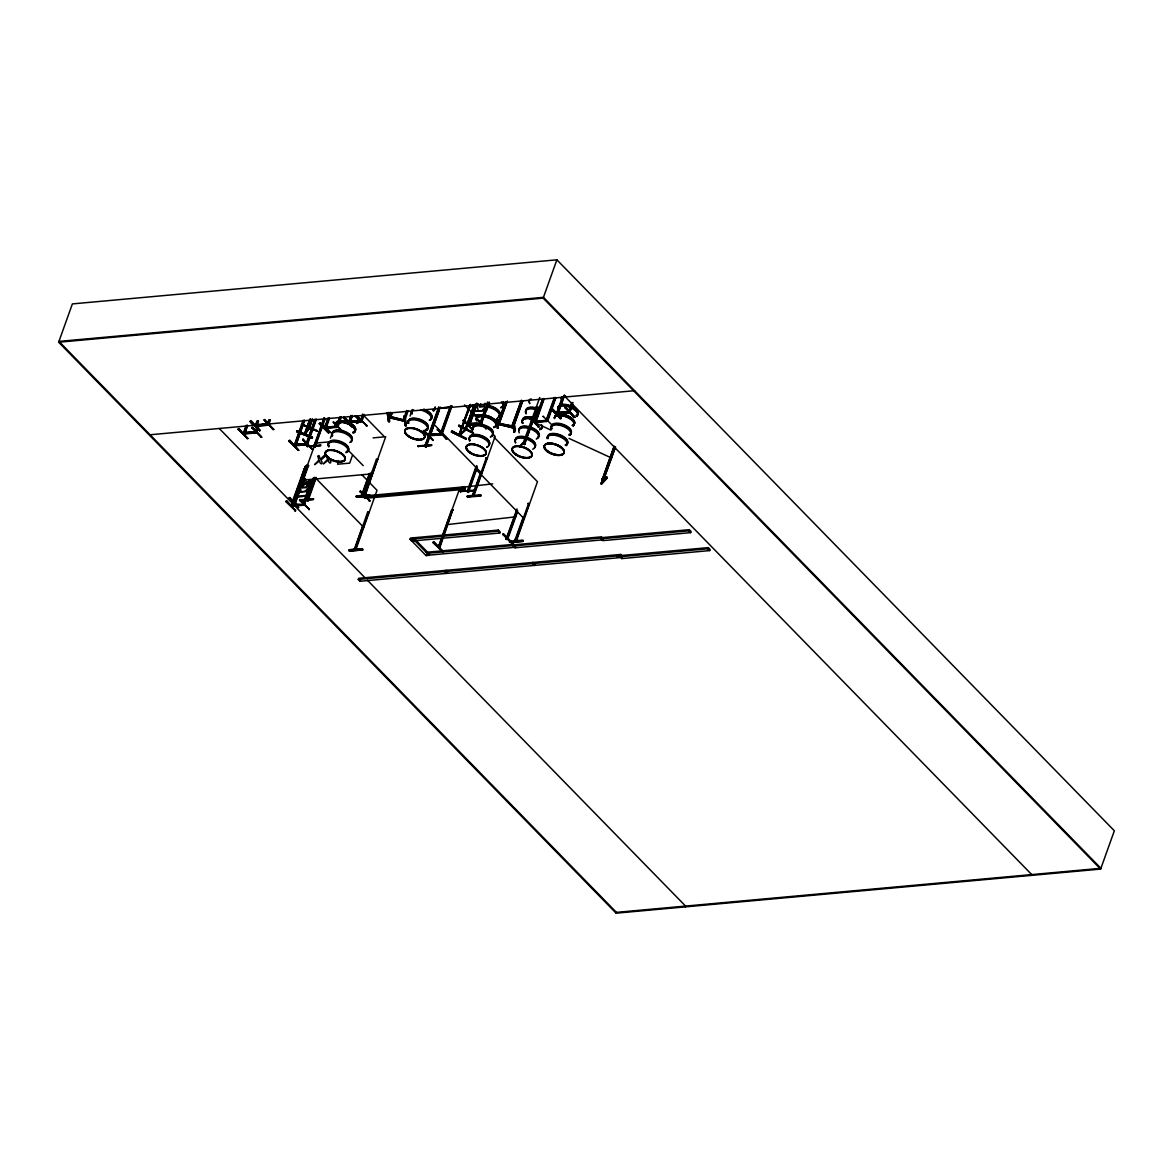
<?xml version="1.0" encoding="UTF-8"?>
<svg xmlns="http://www.w3.org/2000/svg" width="1173" height="1173" viewBox="0 0 1173 1173"><rect width="100%" height="100%" fill="white"/><g stroke="black" fill="none" stroke-linecap="round" stroke-linejoin="round"><path stroke-width="1.5" d="M313.968 478.584L309.687 490.915L306.71 495.563C291.476 499.449 296.314 494.654 299.482 484.361M296.637 496.252L296.769 491.971M298.015 492.044L298.133 487.763M473.54 415.403L483.819 414.524L489.493 402.266L486.854 410.022L483.877 414.67L473.643 415.506L473.819 410.961M473.804 415.345L473.921 411.063M475.197 406.752L475.006 411.312L485.241 410.462L488.217 405.814M475.168 411.151L475.3 406.855M349.07 550.592L349.202 549.814L349.407 551.075L362.662 549.946L362.281 549.287M349.422 551.046L362.677 549.844M356.592 497.176L369.847 496.032L356.577 497.264L356.357 495.974L369.642 494.903L356.372 495.988M362.472 548.715L349.187 549.785L362.428 548.641L362.662 549.946M369.48 495.636L356.079 496.736M467.367 495.93L467.558 497.161L480.813 495.988L480.578 494.727L480.813 495.93M480.622 494.859L467.323 495.871M509.537 542.014L522.777 540.885L509.375 541.985L509.639 541.222L522.909 540.093L523.114 541.369L509.859 542.366L523.129 541.34M439.318 546.603L440.036 547.058L452.822 509.625L451.664 509.756L442.529 535.255M438.79 545.386L440.359 545.709L438.79 545.386L438.247 546.838L439.875 547.058L438.57 547.161L459.449 489.229M506.839 538.143L508.29 537.982L506.692 537.689L506.164 539.155L507.484 539.023M508.144 538.04L507.161 538.994L517.572 510.46M309.716 419.465L304.232 434.699L304.745 433.937M305.376 434.303L304.775 434.919L310.244 419.685M309.349 427.544C311.622 425.931 306.065 431.547 309.32 426.576M458.599 426.019L473.467 433.189L458.599 426.019L458.907 425.227L473.393 432.72L458.878 425.242M473.188 433.321L458.98 425.638M256.242 432.529L243.192 433.717L246.213 425.286M244.16 433.526L244.79 434.01L247.723 425.506M256.726 431.18L255.45 431.195L255.23 432.969M255.318 431.209L257.048 431.503L255.01 432.588M294.1 445.535L307.003 444.362C309.364 441.605 303.675 445.769 307.81 443.335M294.966 444.538L296.226 444.391L295.684 445.828L304.657 420.477M290.992 505.915L303.954 504.801L313.47 477.851M291.564 504.962L293.03 504.83L292.488 506.281L305.361 468.804L304.174 468.907L290.816 505.9M305.904 444.406L314.863 419.201M306.3 443.115L307.487 443.013M304.13 505.167L291.227 506.311L291.476 504.566L291.227 506.384M304.613 503.818L304.086 505.24L314.085 477.499M340.962 416.811L337.487 426.913L324.437 428.101L328.059 417.984M324.921 426.752C328.821 426.283 322.824 428.878 325.097 427.089M336.49 427.427C333.85 424.89 340.551 425.74 337.15 426.034L336.49 427.427L339.774 416.928M337.663 427.28L324.745 428.424L327.766 419.993M430.3 434.054L430.007 435.74M441.869 434.714L451.986 406.019M477.411 403.395L469.567 425.3C471.693 423.204 466.737 422.881 468.452 425.432L481.297 424.23C483.833 421.752 477.939 422.177 480.182 424.362M481.297 424.259L489.141 402.324M536.134 421.107L534.565 420.784L536.369 421.034L535.826 422.471L544.184 398.805M546.281 421.43C545.87 417.06 549.067 421.518 546.985 420.169L546.134 421.444L554.726 397.838M547.615 421.371L555.914 397.735M547.952 419.978L546.941 420.125M557.981 413.937L558.597 412.573L556.808 412.324L568.406 411.708M255.905 424.905L257.063 424.465M256.74 426.18L257.239 424.802L255.597 424.582M268.676 425.169L269.013 423.79M308.792 465.872L307.282 465.652L294.276 503.1L295.669 502.982L294.012 502.718L324.481 417.72M295.508 501.223C295.391 500.504 295.303 504.889 294.995 501.736M348.572 422.148L348.938 420.814L350.522 421.166M361.284 420.242L360.624 421.635L360.873 419.831M360.8 421.606L361.768 421.576L364.231 414.714M363.249 496.37L363.498 495.079M363.645 495.079L365.287 495.285L364.818 496.692L377.633 459.259L376.43 459.361L363.014 496.443M301.505 424.582L317.033 430.931L301.696 424.333M301.71 424.01L317.062 430.55L316.783 431.297M316.871 431.121L301.52 424.523M304.174 434.479L308.836 427.925L311.798 419.567M305.83 433.028L304.657 433.13L305.508 433.497M58.65 342.223L72.374 303.91L556.882 259.82L1114.35 830.777L1100.626 869.09L616.118 913.18L58.65 342.223L543.158 298.147L1100.626 869.09M237.928 429.289L238.94 428.453L247.767 438.555L238.031 429.186M244.527 433.599C246.653 430.946 241.799 432.529 243.28 433.658M246.535 425.623L243.368 434.054L256.579 432.91M244.072 432.72L245.318 432.573L243.529 434.113M244.644 432.177L244.702 433.966M244.38 433.614L247.4 425.183M250.01 421.488L250.113 421.4C251.051 424.699 260.611 429.89 259.776 430.77L250.025 421.459L251.022 420.652L260.054 429.992M247.034 438.629L247.752 438.365L238.515 429.142L247.767 438.555M252.562 427.866L261.696 437.294L251.858 428.028L252.195 427.265L261.711 437.265L252.195 427.309M252.591 427.954L251.858 428.028M257.048 420.872L255.289 425.814M255.817 424.509L255.259 425.887L268.529 425.169L270.333 420.081M257.371 421.195L255.421 426.268L256.227 424.934M256.579 425.814L256.696 424.391M258.559 421.092L256.711 426.254L258.251 420.77M254.776 432.661L257.327 425.916M255.098 432.984L255.714 431.62M255.846 431.283L257.048 427.925M258.529 425.799L255.919 432.5L256.359 431.107M259.438 424.435L256.388 432.969L257.048 431.503M273.03 429.626L264.277 419.523L273.764 429.494L264.336 419.582M260.963 437.353L261.183 437.25M269.145 420.183L267.195 425.256L268.837 419.861M268.837 423.453L268.031 424.773L270.025 419.758M288.822 441.107L298.602 450.256L289.834 440.271L288.822 441.107L298.675 450.373L289.716 440.344M297.106 430.77L296.578 431.913L312.179 438.072L312.458 437.294L297.092 430.784L312.443 437.309M303.147 420.257L294.144 445.432M295.083 444.538L294.423 445.931L294.907 444.582M294.482 445.887L303.455 420.579M295.42 445.417L295.904 444.068M295.757 445.784L304.335 420.154M310.127 418.849L304.496 434.01M312.018 449.039L302.751 439.846L303.089 439.127M303.484 439.772L302.751 439.846M305.024 434.846L310.669 419.069M308.323 428.673L311.388 420.183M312.531 418.717L308.998 428.907M309.115 428.834L312.341 419.802M306.212 444.816L306.388 443.057M306.138 444.787L315.185 419.523M295.479 510.827L285.64 501.56L286.652 500.724L295.479 510.827L286.535 500.798M306.783 444.274L316.065 419.084M316.373 419.406L307.473 444.728M288.778 498.29L289.79 497.455L298.543 507.557L288.881 498.188M307.311 446.532L320.83 444.875L320.552 445.637L306.798 446.268L320.552 445.637M307.297 446.781L307.575 446.004M319.261 423.57L329.012 432.94L320.141 422.837L329.29 432.163M320.17 422.837L319.877 423.424M305.347 466.458L307.546 464.816L305.347 466.458L301.065 478.819M291.828 504.625L305.464 466.517M296.608 492L302.487 475.593L304.481 473.965M311.857 449.171L312.209 448.453M292.4 506.237L305.361 468.804M314.305 445.08C314.012 447.074 315.962 447.353 314.159 444.992C316.886 444.582 314.687 449.024 313.748 446.444L324.012 417.764M294.54 501.267L293.88 502.733L295.625 501.238M314.731 444.86L314.481 446.37M323 423.717L314.437 447.074M304.569 475.314L301.52 483.833L302.399 487.294L306.461 486.956L309.951 483.129L311.168 479.728M304.687 474.933L307.737 466.414M295.215 502.616L308.484 465.549M314.408 446.385L315.068 447.133L325.288 418.57M295.479 503.056L303.924 479.478M305.523 478.54L303.704 483.643L307.766 483.32L308.983 479.904M304.262 482.851L302.429 487.953L306.49 487.616L308.939 480.813M324.774 426.752L324.481 427.984M294.746 510.885L295.757 510.05M299.555 500.284L299.907 499.537L309.408 509.551L299.555 500.284L300.303 500.153M329.246 417.881L325.434 427.954L326.563 426.943M325.757 427.984L326.241 426.62M300.127 500.607L300.391 499.815L313.646 498.686L313.382 499.463L299.628 500.079L313.382 499.463M329.554 418.204L326.094 428.35M303.177 505.328L302.971 503.525L304.76 503.774M310.508 482.338L308.675 487.44L305.185 491.267M311.681 479.64L302.722 504.859M291.886 504.991C295.611 502.381 303.778 506.501 303.426 503.891M303.543 503.554L311.989 479.962M333.088 422.412L342.927 431.679L333.367 421.635M314.247 477.44L309.555 490.915L306.622 495.461L296.534 496.15M308.426 499.493C304.672 496.912 309.232 503.437 306.622 500.153L314.408 478.393M314.863 478.349L307.311 500.197M307.942 500.842L307.238 500.197C307.795 495.593 307.165 503.95 307.913 499.639M315.83 477.528L307.267 500.9M307.986 501.047L316.299 477.484M330.434 438.189L331.944 433.922M336.343 427.368L339.496 418.937M341.284 417.133L337.809 427.28M308.675 509.625L309.012 508.906M343.308 417.793L344.305 416.987L353.337 426.327L352.325 427.163L343.352 417.749L352.325 427.163M342.193 431.737L342.413 431.62M350.947 415.506L348.528 422.251L361.958 421.444M351.255 415.843L348.704 422.588L349.51 421.268L360.829 420.608L350.214 421.166M349.539 422.119L349.979 420.711L350.184 422.515L348.704 422.588L361.812 421.503M349.73 422.148L352.135 415.403M350.126 422.559L352.457 415.741M338.733 461.048L337.589 464.229L349.671 463.13L352.53 455.168M367.017 425.799L357.501 416.503M362.721 414.494L360.228 421.151M363.029 414.817L360.697 421.591M363.909 414.392L361.313 421.092L362.252 420.213M362.12 419.773L361.269 421.048M366.313 425.96L366.65 425.242M389.524 421.078L388.498 421.606L387.207 412.896L388.087 413.131C390.99 419.465 388.967 429.157 388.322 412.353M360.14 491.81L360.478 491.047L360.14 491.81L369.906 501.076L360.302 491.604M390.697 412.31C383.688 421.928 395.418 416.591 389.465 416.356M390.741 412.603L388.981 417.705L404.582 421.283L405.228 419.89M370.169 474.332L362.472 496.194C360.14 495.636 362.648 492.161 363.41 494.801M389.099 417.793L389.583 416.386L403.307 419.875L390.829 416.752M361.519 495.358L369.363 473.496M369.818 473.452L362.017 495.211L362.838 496.062L371.24 472.587M388.498 421.606L387.31 412.852M362.868 494.742L362.384 496.164L361.592 495.358M390.374 417.984L392.134 412.632M390.213 418.043L392.178 412.925M362.868 496.018L363.454 494.727M363.337 496.766L371.269 474.992M365.8 495.812L464.215 486.854L465.417 488.085L465.007 489.244L364.759 498.364L363.557 497.132L363.909 495.461M364.495 496.311L385.697 436.723L373.073 437.881M364.759 498.364L365.184 497.205M369.627 494.845L369.832 496.12L356.577 497.117M369.158 501.135L369.51 500.431M362.794 525.607L354.349 549.184L355.214 549.917L355.522 548.465C352.75 549.741 356.724 545.724 355.8 549.902L377.002 490.285L361.665 474.566M368.117 511.956L368.938 512.806L367.662 512L354.847 549.037L355.639 549.77M368.483 512.85L355.082 549.917M406.254 425.608C402.676 407.412 407.163 421.884 405.359 425.432L404.069 416.752C404.201 409.406 407.515 442.632 404.348 415.99M408.145 410.799L404.524 421.224L402.955 420.843L403.439 419.157L405.169 419.597M402.955 420.843L406.708 410.477M403.791 419.611L403.248 420.579M404.964 416.928L404.069 416.752M404.685 420.946L405.125 419.538M405.359 425.432L405.726 424.758M410.051 416.092L411.562 411.84M620.37 557.586L360.052 581.265L358.278 579.462L358.689 578.304L620.81 554.448L622.584 556.266L617.189 556.764M360.052 581.265L360.463 580.107M431.488 445.329L417.852 446.107M423.233 431.092L433.072 440.359L424.23 430.256L423.233 431.092L433.072 440.359M418.277 446.678L418.497 445.872L431.796 444.758M438.746 406.87L428.365 435.535L441.415 434.347L451.664 405.697M438.717 408.497L425.227 446.18L426.136 447.118L425.608 444.743M429.377 434.523L430.623 434.377L428.673 435.857M425.667 447.162L439.332 408.453M429.992 435.769L440.256 407.09M426.136 447.118L439.318 409.964L438.497 409.113L424.714 446.327L425.579 447.074M446.268 439.157L437.426 429.054L446.473 439.054M440.403 434.787L440.08 434.465C439.127 431.84 444.391 433.467 441.209 433.467M450.476 405.814L440.139 434.377M441.737 431.415L450.183 407.823M442.03 432.984L441.18 434.259L442.118 433.38M410.037 539.228L410.447 538.07L498.378 530.064L500.153 531.882L499.742 533.041L411.811 541.046L410.037 539.228L497.968 531.222L499.742 533.041M429.494 554.169L429.083 555.328L426.092 555.606L410.785 539.917L411.195 538.759L414.201 538.495M411.811 541.046L412.222 539.888M466.238 439.054L451.356 432.016L466.209 439.201L466.487 438.438L451.986 430.96L466.238 439.054L451.664 431.708M452.001 430.946L451.341 432.045M462.792 420.652L463.804 419.817L472.646 429.919L462.895 420.55M472.646 429.919L463.687 419.89M465.666 429.553L458.658 435.286L459.2 433.79L460.432 433.717M458.76 435.227L469.655 404.949M470.27 404.436L459.186 434.743M469.552 406.884L459.229 435.594L470.769 404.685M464.831 430.271L465.3 428.717L466.634 428.6L466.092 430.08L464.816 430.066M465.505 428.526L473.951 404.934M474.566 404.421L464.772 430.212M459.2 433.79L459.523 435.55L466.018 429.948L475.065 404.67M475.3 404.861L467.924 425.095L480.974 423.908L488.217 403.688M468.98 423.717L476.414 403.336M473.775 411.107L476.546 403.365M469.567 425.3L469.874 423.614M469.259 424.978L476.502 404.758M478.628 403.835L477.411 407.236L478.276 410.697M426.092 555.606L426.503 554.448M480.813 403.644L479.596 407.06L483.657 406.723L484.874 403.307M471.913 429.992L472.924 429.142M427.998 554.111L427.588 555.269L515.519 547.263L513.745 545.46L427.617 553.289M486.56 428.658L477 418.614L485.989 428.585M443.115 551.647L432.998 542.425L443.115 551.647L433.878 541.647M473.086 433.497L473.364 432.734M487.631 402.104L479.654 424.025M480.314 423.38C457.03 426.664 478.745 420.037 480.344 424.421M480.71 422.647L487.953 402.427M441.297 538.656L438.379 546.823L439.552 546.691L442.47 538.539M438.717 547.219L439.376 545.826M439.376 546.662L439.963 545.254L439.699 546.677M443.687 535.137L452.822 509.625M460.095 491.516L474.112 490.109L473.833 490.886L460.168 491.458M460.593 492.03L460.813 491.223L473.833 490.886M465.007 489.244L463.79 488.012L464.215 486.854M485.827 428.717L486.179 427.998M442.382 551.721L432.998 542.395M476.091 466.414L467.03 491.678C470.784 494.522 465.989 487.763 468.877 490.915M467.924 490.094L467.778 491.619L476.81 465.637M468.379 491.062C467.587 488.467 467.939 495.842 468.262 490.27M476.898 467.25L467.734 492.323M468.496 492.411L477.367 467.221M496.956 418.966L495.798 419.538L497.088 428.218L498.261 427.646L496.868 418.966L498.261 427.646M499.287 423.292L497.836 422.544L497.308 423.937L513.158 427.822L522.821 400.858M497.704 424.391L505.314 402.06M445.183 570.43L444.772 571.588L446.532 573.406M505.358 402.368L497.352 424.23M480.945 471.678L472.499 495.255L473.349 495.988L486.619 458.922L485.813 458.071L486.619 458.922M543.158 298.147L556.882 259.82M472.91 495.006C471.385 495.417 475.783 492.308 473.789 495.842M486.267 458.042L472.998 495.109L473.819 495.944L495.153 436.356L492.587 433.731M473.716 493.848C473.907 499.742 472.176 491.164 474.317 494.566M446.62 570.298L446.209 571.456L447.983 573.274M498.73 424.171L506.765 402.398M507.41 401.005L498.965 424.597L497.689 424.347L512.997 427.822M521.369 400.536L511.516 427.148L512.029 425.77L513.774 426.21M521.325 400.228L511.56 427.456L513.334 427.852M513.114 427.515L513.583 426.092L512.146 426.195M513.012 427.866L522.777 400.565M514.141 431.884L512.968 422.603L512.66 423.365C515.123 422.808 516.692 433.482 513.95 432.045L514.317 431.371M528.964 417.749L529.976 416.914L538.803 427.016L529.067 417.647M519.375 446.385L525.739 440.271L520.211 446.781L519.375 446.385L520.182 446.532M520.211 446.781L520.357 446.019M539.785 397.471L522.938 443.775M525.005 440.036L525.841 440.462M523.114 443.511L524.595 444.508L524.742 443.042L523.422 442.426L525.079 443.145M537.703 407.368L536.354 406.738L537.908 407.148L524.258 444.391M524.595 444.508L537.908 407.148M542.674 398.585L534.096 422.192L547.146 421.004L555.591 397.412M534.903 421.166L534.565 422.573L535.225 421.18L546.486 420.477L535.914 421.092M542.996 398.908L534.551 422.5L547.454 421.356M536.046 420.696L535.738 422.427M535.431 422.06L543.876 398.483M497.968 531.222L498.378 530.064M538.084 427.075L538.788 426.825L529.551 417.603L538.803 427.016M552.747 425.711L543.114 416.371M543.627 416.415L542.894 416.488M502.938 534.521L503.29 533.759L512.645 543.055L512.337 543.832L502.938 534.521L503.672 534.419M554.404 397.515L545.826 421.122M508.29 537.982L507.748 539.433L506.032 539.169L517 508.891M516.721 510.915L506.355 539.492L507.161 538.158M517.542 511.78L507.586 539.419M551.999 425.814L552.351 425.095M562.497 396.87L556.339 413.732L558.113 413.922M557.351 412.72L556.647 414.054L562.82 397.192M557.454 412.735L556.794 414.113L557.967 413.981L564.609 395.404M564.301 395.081L557.586 413.585L558.275 412.251M528.935 504.273L528.129 503.422L528.935 504.273L515.768 541.442C512.938 540.797 517.322 537.146 515.475 540.548L516.267 541.325L537.469 481.707L493.994 437.177M523.261 517.029L514.83 540.533L515.592 541.31M603.039 539.8L515.108 547.791L513.334 545.988L513.745 544.829L601.676 536.823L600.957 538.832L602.731 540.636L690.662 532.645L691.073 531.486L689.299 529.668L601.368 537.674M515.797 539.023L516.663 539.844L516.105 541.193L515.475 540.548L528.583 503.393M513.745 545.46L514.155 544.301L426.239 552.292M515.431 541.252L515.24 539.052M560.313 418.629L551.207 409.26L560.313 418.629L561.324 417.793L552.204 408.453M515.108 547.791L515.519 546.633M574.227 417.368L565.401 407.266L574.975 417.221M558.143 412.632L568.714 412.031L568.055 412.661C567.116 410.051 572.351 411.62 569.184 411.664L568.524 413.057M571.808 402.544L568.055 412.661M569.11 411.298L572.131 402.867M556.559 413.658L569.389 412.544L573.011 402.442M570.093 411.576L569.198 412.515L570.005 411.18M572.717 404.45L569.653 412.984L556.779 414.04M532.879 562.454L532.469 563.612L534.243 565.43L534.653 564.272M533.114 562.439L532.689 563.597L534.463 565.401L534.873 564.242M614.227 446.268L602.072 480.285C600.767 476.649 606.426 480.563 602.321 478.775M614.036 446.488L601.998 480.197M601.06 483.129L606.705 476.825L607.233 477.968L601.617 484.288L601.06 483.129L606.764 476.927M615.59 446.898L603.113 480.769L603.978 479.493M603.274 480.783L615.385 447.104M358.278 579.462L708.316 547.615L710.09 549.433L709.68 550.592L621.749 558.583L619.974 556.764L620.81 554.448M621.749 558.583L622.159 557.424M690.662 532.645L688.888 530.826L689.299 529.668M709.68 550.592L707.906 548.773L708.316 547.615M616.118 913.18L616.411 912.374L58.943 341.416L543.451 297.341L1100.919 868.299L616.411 912.374M685.296 906.876L685.575 906.084L367.457 580.268M1031.463 875.395L1031.741 874.589L565.43 397.002M326.71 455.417L327.546 459.405L323.367 463.892L328.132 460.212C329.349 465.138 332.648 462.954 329.701 459.273M313.939 477.528L311.08 482.294L300.918 483.217M362.076 494.009L362.252 495.299M356.24 548.627L355.463 548.48M424.758 446.224L425.828 444.816L426.078 446.913M468.35 492.381L467.616 491.56M297.913 491.942L307.942 491.12L310.816 486.604M297.883 487.689L297.854 492.205L308.088 491.37L311.05 486.722M485.094 410.213L487.983 405.697M308.675 427.705L305.625 433.204M309.203 427.94L305.435 433.467L305.229 432.588M304.819 434.846L309.32 428.218M289.54 440.857L298.675 450.373M463.452 420.477L472.616 429.729M298.47 507.454L289.496 498.041L298.543 507.557M478.745 404.685L479.992 404.876M300.141 500.343L313.279 499.229M418.233 446.473L431.532 445.285M303.866 482.997C297.487 488.672 306.182 485.211 306.681 481.311C304.804 486.692 311.534 486.898 308.294 481.81M520.035 446.576L526.076 439.67M524.61 444.171L523.085 443.805M602.174 479.112L604.168 479.273M601.822 480.08L603.684 480.637M602.365 479.962L603.333 480.783M600.781 483.892L607.203 477.836M485.945 403.512L483.628 406.063L479.552 406.401M482.352 410.359L485.842 406.532M497.939 428.204L496.634 419.523L497.982 428.424M388.718 417.324L404.568 421.21M465.168 429.303L460.329 433.995M304.481 473.819L302.37 475.549M546.31 419.773L547.454 419.611M569.785 412.955L568.7 413.013M267.371 423.57L269.16 423.82L267.341 425.315M266.887 424.919L268.514 423.424M360.654 419.905L362.208 420.169M465.3 429.67L466.004 428.336M560.899 418.482L551.911 409.04L561.046 418.556M307.238 444.743L294.408 445.857M441.635 434.728L428.805 435.843M568.289 412.588L569.521 412.529M339.759 422.764L340.581 422.837M461.869 487.338L492.719 483.863M446.781 524.624L515.739 516.824M453.159 509.947L451.664 509.756M438.937 547.219L439.846 547.131M450.285 407.06L440.066 408.013L450.329 407.192M150.085 434.772L634.593 390.697M325.42 427.104L336.68 426.4L326.109 427.016M565.122 408.028L565.87 407.896M476.722 419.391L477.47 419.245M437.148 429.831L437.896 429.685M535.724 420.682L535.108 421.18M315.346 443.13L329.774 441.81M440.432 433.497L430.168 434.435L440.74 433.819M305.684 469.127L304.174 468.907M302.077 480.197L372.413 473.804M300.977 482.953L310.933 482.044M363.557 497.132L463.79 488.012M303.147 504.287L292.576 504.903M299.775 500.182L309.379 509.463M410.785 539.917L413.776 539.653L429.083 555.328M513.334 545.988L601.265 537.982M600.957 538.832L688.888 530.826M619.974 556.764L707.906 548.773M263.998 420.286L273.764 429.567M357.281 416.62L367.046 425.887M268.529 425.139L255.626 426.283M417.779 446.165L431.517 445.535M377.941 459.581L376.43 459.361M480.431 495.373L467.221 496.663M467.059 496.634L480.461 495.534M348.909 550.562L362.31 549.448M514.756 540.401L515.548 540.548M475.065 411.049L485.241 410.462M523.759 442.236L523.349 443.585L524.639 444.215M364.348 496.252L364.979 494.962M340.434 422.823L340.991 422.91M516.252 540.079L516.589 539.844M499.434 423.365L511.853 426.195M498.921 424.289L499.214 422.823L499.478 423.673L512 425.799M503.1 534.389L512.498 543.686M292.092 505.871L292.722 504.507M476.942 419.274L486.047 428.6M302.913 439.714L312.077 449.068M309.393 427.485L309.804 426.869M531.34 421.063L551.002 430.11M569.008 438.409L611.588 458.027M602.174 479.933L603.523 480.563M512.909 423.321L513.95 432.045M513.056 543.759L503.29 533.803M433.687 542.161L443.086 551.457M565.474 407.31L574.961 417.295M464.464 404.934L477.25 418.028M433.292 423.658L481.883 473.423M437.5 429.113L446.986 439.098M475.608 469.009L524.199 518.774M362.442 414.201L384.172 436.459M322.311 423.761L332.546 434.245M347.882 449.963L363.234 465.666M319.173 423.644L328.279 432.998M415.477 539.8L428.218 552.864M303.03 439.069L312.604 449.083M315.141 477.587L363.733 527.351M219.263 428.482L364.906 577.659M286.344 501.311L295.464 510.636M360.419 491.032L369.906 501.047M259.761 430.579L250.597 421.356L259.776 430.77M328.631 457.103L329.041 458.408M484.596 404.494L486.121 404.069M300.244 488.144L301.124 491.604M388.043 412.911L389.377 421.811M355.008 416.356A10.454 4.971 19.7 0 1 357.574 423.248M355.331 415.726A10.616 5.044 19.7 0 1 356.489 423.497M336.079 426.386A10.454 4.971 19.7 0 1 347.267 422.544A10.454 4.971 19.7 0 1 353.088 432.588M353.293 431.987A10.454 4.971 19.7 0 0 347.487 421.943A10.454 4.971 19.7 0 0 336.299 425.784A10.41 4.956 19.7 0 1 347.487 421.957A10.41 4.956 19.7 0 1 353.264 431.972M358.571 417.647A10.454 4.971 19.7 0 1 356.768 422.28M357.296 416.708A10.616 5.044 19.7 0 1 356.68 422.969M328.719 446.957A10.454 4.971 19.7 0 1 338.616 442.676A10.454 4.971 19.7 0 1 347.135 452.397M328.777 446.341A10.616 5.044 19.7 0 1 340.155 442.426A10.616 5.044 19.7 0 1 346.05 452.646M335.903 426.796A10.484 4.985 19.7 0 1 347.135 422.925A10.484 4.985 19.7 0 1 352.97 433.028M332.443 436.121A10.616 5.044 19.7 0 1 343.821 432.207A10.616 5.044 19.7 0 1 349.715 442.412M328.777 443.761A10.454 4.971 19.7 0 1 341.783 441.898A10.454 4.971 19.7 0 1 346.328 451.444M331.812 435.242A10.469 4.985 19.7 0 1 343.572 432.866A10.469 4.985 19.7 0 1 350.815 442.177M328.968 445.828A10.616 5.044 19.7 0 1 340.346 441.913A10.616 5.044 19.7 0 1 346.24 452.118M332.633 435.594A10.616 5.044 19.7 0 1 342.692 431.239A10.616 5.044 19.7 0 1 351.343 441.121M332.443 433.541A10.454 4.971 19.7 0 1 344.188 431.165A10.454 4.971 19.7 0 1 351.401 440.447M432.705 410.506A10.454 4.971 19.7 0 0 435.036 407.339A10.469 4.985 19.7 0 1 434.098 409.832M435.212 406.987A10.484 4.985 19.7 0 1 432.852 410.169M407.793 423.394A10.454 4.971 19.7 0 1 419.523 421.019A10.454 4.971 19.7 0 1 426.752 430.3M407.837 422.764A10.616 5.044 19.7 0 1 421.063 420.858A10.616 5.044 19.7 0 1 425.667 430.564M434.948 407.749A10.484 4.985 19.7 0 1 434.01 410.154M423.438 410.125A10.616 5.044 19.7 0 1 429.333 420.33M412.06 414.04A10.616 5.044 19.7 0 1 412.456 410.095M408.952 423.16A10.454 4.971 19.7 0 1 420.139 419.304A10.454 4.971 19.7 0 1 425.946 429.347M420.594 410.022A10.454 4.971 19.7 0 1 430.418 420.081M411.444 413.16A10.454 4.971 19.7 0 1 413.79 410.007M408.028 422.236A10.616 5.044 19.7 0 1 421.239 420.33A10.616 5.044 19.7 0 1 425.858 430.036M423.629 409.597A10.616 5.044 19.7 0 1 429.523 419.802M412.251 413.512A10.616 5.044 19.7 0 1 412.632 409.568M423.805 409.069A10.454 4.971 19.7 0 1 431.034 418.365M412.06 411.444A10.454 4.971 19.7 0 1 412.192 410.125M488.73 407.339A10.469 4.985 19.7 0 1 499.375 416.342M488.921 406.664A10.616 5.044 19.7 0 1 498.774 412.178A10.616 5.044 19.7 0 1 497.469 417.661M496.267 424.919A10.454 4.971 19.7 0 1 494.068 426.767M477.059 420.564A10.454 4.971 19.7 0 1 484.361 415.697A10.454 4.971 19.7 0 1 496.399 423.6M496.076 421.518A10.454 4.971 19.7 0 0 483.32 414.934A10.41 4.956 19.7 0 1 496.032 421.518M476.605 418.702A10.484 4.985 19.7 0 1 478.965 415.521M483.232 415.139A10.484 4.985 19.7 0 1 496.032 421.752M502.953 402.72A10.616 5.044 19.7 0 1 501.135 407.442M486.795 405.242A10.454 4.971 19.7 0 1 497.543 409.538A10.454 4.971 19.7 0 1 499.17 415.697M501.399 401.782A10.454 4.971 19.7 0 1 500.798 407.94M489.112 406.137A10.616 5.044 19.7 0 1 499.097 416.371M503.144 402.207A10.616 5.044 19.7 0 1 501.326 406.914M503.202 401.591A10.454 4.971 19.7 0 1 502.821 405.462M488.115 446.561A10.454 4.971 19.7 0 1 486.692 447.324M469.699 441.121A10.454 4.971 19.7 0 1 478.291 436.503A10.454 4.971 19.7 0 1 488.906 445.491M469.757 440.52A10.616 5.044 19.7 0 1 481.135 436.605A10.616 5.044 19.7 0 1 487.03 446.81M495.915 425.843A10.425 4.956 19.7 0 1 493.716 427.69M496.164 425.344A10.484 4.985 19.7 0 1 493.95 427.192M476.883 420.975A10.484 4.985 19.7 0 1 484.2 416.078A10.484 4.985 19.7 0 1 496.296 424.025M472.866 428.79A10.616 5.044 19.7 0 1 486.077 426.884A10.616 5.044 19.7 0 1 490.695 436.591M469.889 436.62A10.454 4.971 19.7 0 1 482.763 436.063A10.454 4.971 19.7 0 1 488.73 444.846M472.939 428.101A10.454 4.971 19.7 0 1 487.03 428.13A10.454 4.971 19.7 0 1 490.358 437.089M469.948 439.992A10.616 5.044 19.7 0 1 480.006 435.638A10.616 5.044 19.7 0 1 488.657 445.52M473.056 428.262A10.616 5.044 19.7 0 1 484.977 425.843A10.616 5.044 19.7 0 1 492.323 435.286M480.021 424.157A10.454 4.971 19.7 0 1 490.769 428.468A10.454 4.971 19.7 0 1 492.381 434.626M473.423 427.705A10.454 4.971 19.7 0 1 475.769 424.553M541.603 427.339A10.454 4.971 19.7 0 0 542.395 426.254A10.41 4.956 19.7 0 1 541.559 427.309M522.777 419.098A10.454 4.971 19.7 0 1 531.78 417.265A10.41 4.956 19.7 0 0 522.806 419.113M526.296 412.779A10.616 5.044 19.7 0 1 535.035 408.072M526.222 409.392A10.469 4.985 19.7 0 1 535.255 407.559M529.712 403.673A10.454 4.971 19.7 0 1 531.501 399.04M529.771 403.072A10.616 5.044 19.7 0 1 530.167 399.128M526.105 413.307A10.616 5.044 19.7 0 1 534.844 408.6M526.047 413.908A10.454 4.971 19.7 0 1 537.234 410.051M529.404 401.049A10.616 5.044 19.7 0 1 529.536 399.7M542.351 426.503A10.484 4.985 19.7 0 1 541.545 427.588M522.645 419.318A10.484 4.985 19.7 0 1 531.692 417.5M515.607 443.057A10.454 4.971 19.7 0 1 526.809 439.201A10.454 4.971 19.7 0 1 532.615 449.259M515.665 442.456A10.616 5.044 19.7 0 1 525.724 438.101A10.616 5.044 19.7 0 1 534.375 447.983M541.442 424.978A10.454 4.971 19.7 0 1 539.639 429.611A10.41 4.956 19.7 0 0 541.398 424.978A10.425 4.956 19.7 0 1 539.639 429.582M522.645 423.409A10.454 4.971 19.7 0 1 531.237 418.79A10.41 4.956 19.7 0 0 522.689 423.409A10.425 4.956 19.7 0 1 531.237 418.79M542.205 425.96A10.484 4.985 19.7 0 1 539.859 429.127M522.791 422.896A10.484 4.985 19.7 0 1 531.413 418.262M518.774 430.726A10.616 5.044 19.7 0 1 531.999 428.819A10.616 5.044 19.7 0 1 536.604 438.526M515.68 439.875A10.454 4.971 19.7 0 1 527.41 437.485A10.454 4.971 19.7 0 1 534.639 446.781M519.272 432.837A10.454 4.971 19.7 0 1 530.46 428.981A10.454 4.971 19.7 0 1 536.266 439.025M515.299 440.432A10.616 5.044 19.7 0 1 527.234 438.013A10.616 5.044 19.7 0 1 534.565 447.456M518.965 430.198A10.616 5.044 19.7 0 1 530.9 427.778A10.616 5.044 19.7 0 1 538.231 437.221M519.331 429.641A10.454 4.971 19.7 0 1 531.076 427.265A10.454 4.971 19.7 0 1 538.304 436.561M557.644 409.582A10.469 4.985 19.7 0 1 569.404 407.192A10.469 4.985 19.7 0 1 576.647 416.503M557.718 408.952A10.616 5.044 19.7 0 1 569.638 406.532A10.616 5.044 19.7 0 1 576.984 415.975M554.58 418.145A10.469 4.985 19.7 0 1 566.339 415.77A10.469 4.985 19.7 0 1 573.568 425.081M558.964 414.245A10.484 4.985 19.7 0 1 572.087 418.57A10.484 4.985 19.7 0 1 572.292 425.506M554.682 417.808A10.484 4.985 19.7 0 1 557.028 414.641M577.263 414.787A10.469 4.985 19.7 0 1 575.84 415.55M558.803 409.348A10.469 4.985 19.7 0 1 567.409 404.714A10.469 4.985 19.7 0 1 578.054 413.717M557.908 408.424A10.616 5.044 19.7 0 1 569.829 406.019A10.616 5.044 19.7 0 1 577.175 415.447M562.483 399.113A10.454 4.971 19.7 0 1 561.94 397.647M561.31 399.348A10.469 4.985 19.7 0 1 562.234 396.943M563.656 396.181A10.469 4.985 19.7 0 1 565.591 395.8M561.383 398.732A10.616 5.044 19.7 0 1 561.515 397.383M573.729 424.465A10.41 4.956 19.7 0 1 572.321 425.227M554.844 417.588A10.41 4.956 19.7 0 1 557.175 414.436M559.096 414.04A10.41 4.956 19.7 0 1 570.137 416.928A10.41 4.956 19.7 0 1 574.521 423.394M562.116 399.7A10.616 5.044 19.7 0 1 561.691 396.855M547.205 438.731A10.469 4.985 19.7 0 1 558.964 436.356A10.469 4.985 19.7 0 1 566.207 445.667M547.278 438.101A10.616 5.044 19.7 0 1 559.213 435.696A10.616 5.044 19.7 0 1 566.544 445.139M558.539 415.535A10.454 4.971 19.7 0 1 570.664 419.128A10.454 4.971 19.7 0 1 573.216 426.004M558.685 415.007A10.484 4.985 19.7 0 1 570.87 418.614A10.484 4.985 19.7 0 1 573.436 425.52M554.404 418.57A10.484 4.985 19.7 0 1 556.75 415.403M551.501 429.377A10.616 5.044 19.7 0 1 561.544 425.037A10.616 5.044 19.7 0 1 570.21 434.904M548.363 438.497A10.469 4.985 19.7 0 1 559.58 434.64A10.469 4.985 19.7 0 1 565.401 444.714M550.87 428.512A10.469 4.985 19.7 0 1 562.629 426.122A10.469 4.985 19.7 0 1 569.873 435.432M547.468 437.588A10.616 5.044 19.7 0 1 560.679 435.682A10.616 5.044 19.7 0 1 565.298 445.373M551.691 428.849A10.616 5.044 19.7 0 1 563.055 424.934A10.616 5.044 19.7 0 1 568.964 435.154M552.028 428.262A10.469 4.985 19.7 0 1 563.245 424.406A10.469 4.985 19.7 0 1 569.066 434.479M558.553 415.565A10.41 4.956 19.7 0 1 570.635 419.128A10.41 4.956 19.7 0 1 573.186 425.99M481.238 422.471L480.754 423.82L481.385 422.471M296.872 431.4L312.179 438.072L296.872 431.4M317.956 456.209L318.792 460.212L314.613 464.684L319.379 461.004C320.596 465.93 323.88 463.746 320.947 460.065L325.273 456.224L324.642 455.139L320.288 459.2L319.041 455.535L317.956 456.209M344.012 417.573L353.058 427.089L344.012 417.573M472.763 404.978L469.918 407.251L472.719 405.14M255.127 431.693L244.864 432.632L255.127 431.693M306.021 443.511L295.772 444.45L306.021 443.511M267.224 423.966L256.931 424.846L267.224 423.966M565.342 407.925L574.447 417.251L565.342 407.925M328.587 458.511A10.454 4.971 19.7 0 0 344.862 459.86A10.454 4.971 19.7 0 0 331.695 450.476A10.454 4.971 19.7 0 0 328.587 458.511M328.792 457.954A10.454 4.971 19.7 0 0 345.067 459.303A10.454 4.971 19.7 0 0 331.9 449.919A10.454 4.971 19.7 0 0 328.792 457.954A10.41 4.956 19.7 0 0 345.023 459.288A10.41 4.956 19.7 0 0 331.915 449.948A10.41 4.956 19.7 0 0 328.821 457.939M346.944 423.453A10.454 4.971 19.7 0 0 335.199 425.828A10.41 4.956 19.7 0 1 346.944 423.468A10.41 4.956 19.7 0 1 354.129 432.72A10.454 4.971 19.7 0 0 346.944 423.453M328.689 458.174A10.484 4.985 19.7 0 0 345.023 459.537A10.484 4.985 19.7 0 0 331.812 450.124A10.484 4.985 19.7 0 0 328.689 458.174M432.91 409.905A10.454 4.971 19.7 0 0 435.124 408.057A10.41 4.956 19.7 0 1 432.881 409.876M408.204 436.459A10.454 4.971 19.7 0 0 424.479 437.822A10.454 4.971 19.7 0 0 411.312 428.438A10.454 4.971 19.7 0 0 408.204 436.459M408.409 435.857A10.454 4.971 19.7 0 0 424.685 437.221A10.454 4.971 19.7 0 0 411.518 427.837A10.454 4.971 19.7 0 0 408.409 435.857A10.41 4.956 19.7 0 0 424.655 437.206A10.41 4.956 19.7 0 0 411.532 427.852A10.41 4.956 19.7 0 0 408.439 435.857M433.761 410.667A10.425 4.956 19.7 0 0 434.684 408.277A10.454 4.971 19.7 0 1 433.79 410.653M408.307 436.092A10.484 4.985 19.7 0 0 424.655 437.456A10.484 4.985 19.7 0 0 411.43 428.028A10.484 4.985 19.7 0 0 408.307 436.092A10.484 4.985 19.7 0 0 424.641 437.47A10.484 4.985 19.7 0 0 411.415 428.057A10.484 4.985 19.7 0 0 408.307 436.107M433.775 410.638A10.425 4.956 19.7 0 0 434.699 408.233A10.41 4.956 19.7 0 1 433.746 410.638M479.068 415.33A10.454 4.971 19.7 0 0 476.722 418.482A10.41 4.956 19.7 0 1 479.097 415.345M469.552 452.719A10.454 4.971 19.7 0 0 485.842 454.068A10.454 4.971 19.7 0 0 472.66 444.699A10.454 4.971 19.7 0 0 469.552 452.719M469.772 452.118A10.454 4.971 19.7 0 0 486.047 453.467A10.454 4.971 19.7 0 0 472.88 444.083A10.454 4.971 19.7 0 0 469.772 452.118A10.41 4.956 19.7 0 0 486.003 453.452A10.41 4.956 19.7 0 0 472.895 444.112A10.41 4.956 19.7 0 0 469.801 452.104M485.314 416.884A10.425 4.956 19.7 0 0 476.194 420.022A10.41 4.956 19.7 0 1 485.329 416.884A10.41 4.956 19.7 0 1 496.032 424.509A10.425 4.956 19.7 0 0 485.314 416.884M469.655 452.367A10.484 4.985 19.7 0 0 486.003 453.731A10.484 4.985 19.7 0 0 472.778 444.303A10.484 4.985 19.7 0 0 469.655 452.367M541.413 427.94A10.469 4.985 19.7 0 0 542.337 425.535A10.469 4.985 19.7 0 1 541.398 427.969M531.56 417.867A10.469 4.985 19.7 0 0 522.41 421.019A10.469 4.985 19.7 0 1 531.545 417.896M515.475 454.655A10.454 4.971 19.7 0 0 531.75 456.004A10.454 4.971 19.7 0 0 518.583 446.62A10.454 4.971 19.7 0 0 515.475 454.655M515.68 454.054A10.454 4.971 19.7 0 0 531.97 455.403A10.454 4.971 19.7 0 0 518.789 446.019A10.454 4.971 19.7 0 0 515.68 454.054A10.41 4.956 19.7 0 0 531.926 455.388A10.41 4.956 19.7 0 0 518.803 446.048A10.41 4.956 19.7 0 0 515.709 454.039M515.577 454.303A10.484 4.985 19.7 0 0 531.912 455.667A10.484 4.985 19.7 0 0 518.701 446.239A10.484 4.985 19.7 0 0 515.577 454.303M547.63 451.796A10.469 4.985 19.7 0 0 563.934 453.145A10.469 4.985 19.7 0 0 550.738 443.746A10.469 4.985 19.7 0 0 547.63 451.796A10.469 4.985 19.7 0 0 563.934 453.174A10.469 4.985 19.7 0 0 550.738 443.761A10.469 4.985 19.7 0 0 547.615 451.81M547.85 451.209A10.454 4.971 19.7 0 0 564.125 452.558A10.454 4.971 19.7 0 0 550.958 443.174A10.454 4.971 19.7 0 0 547.85 451.209A10.41 4.956 19.7 0 0 564.081 452.543A10.41 4.956 19.7 0 0 550.973 443.203A10.41 4.956 19.7 0 0 547.879 451.194M556.603 415.931A10.454 4.971 19.7 0 0 554.389 417.764A10.41 4.956 19.7 0 1 556.632 415.96M547.732 451.458A10.484 4.985 19.7 0 0 564.081 452.822A10.484 4.985 19.7 0 0 550.855 443.394A10.484 4.985 19.7 0 0 547.732 451.458"/></g></svg>
